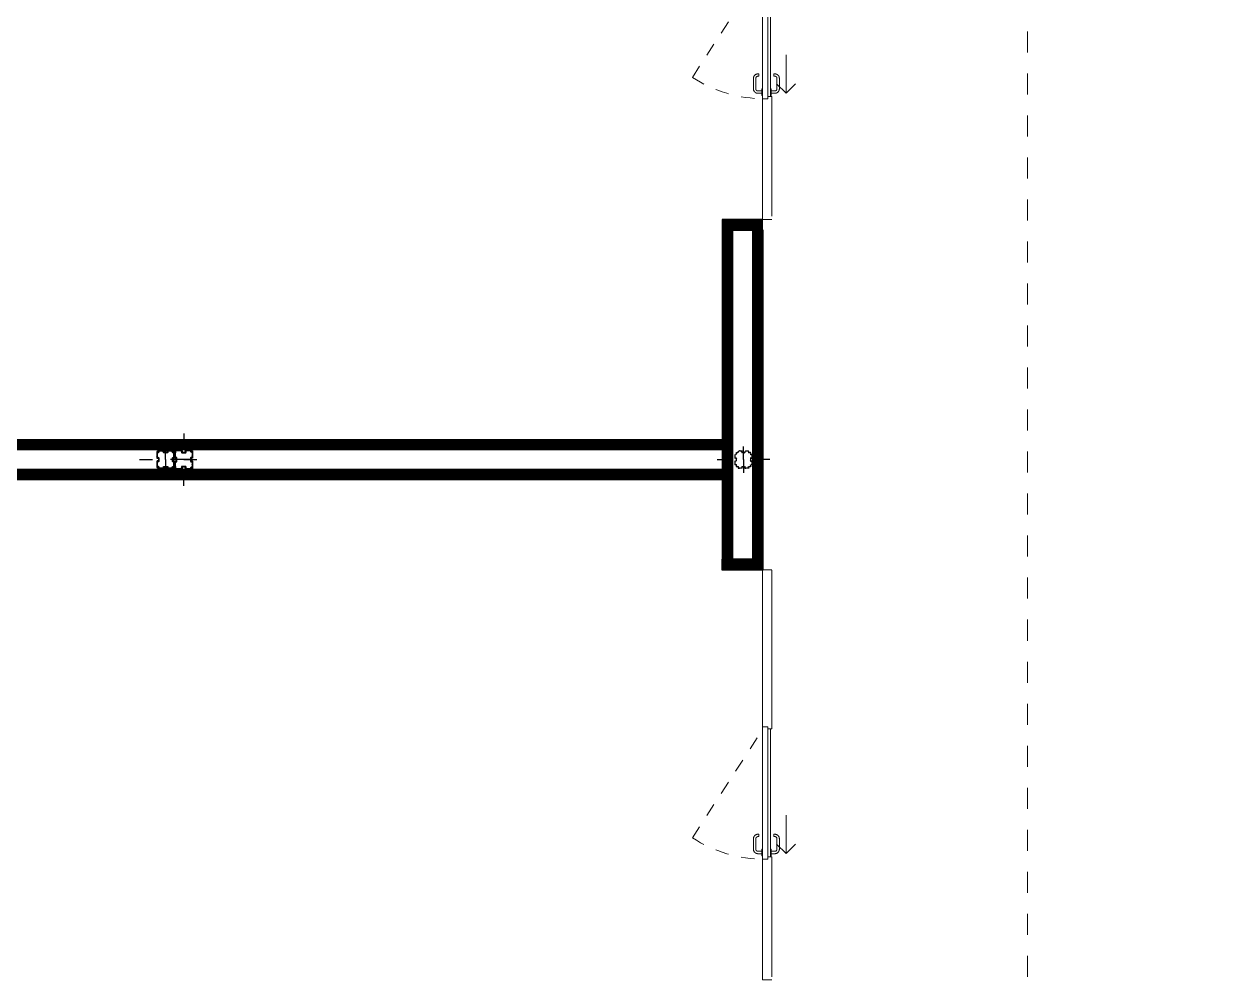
# Model space of a CAD drawing. Header units: millimetres. Extents: x 10 to 110, y 17 to 110.
# Drawn here: x 19.12 to 28.24, y 92.91 to 100.13 of the extents above; entities that cross this region are included whole.
import ezdxf

# ---------------------------------------------------------------- set-up
doc = ezdxf.new("R2010")
doc.units = ezdxf.units.MM
doc.header["$LTSCALE"] = 0.05
doc.linetypes.add('00 Ground$0$Dash', pattern=[6.35, 3.175, -3.175])
doc.linetypes.add('00 Ground$0$DASHDOT', pattern=[25.4, 12.7, -6.35, 0, -6.35])
for name, color, linetype, lineweight in [('00 Ground$0$0-2', 250, 'Continuous', 9), ('00 Ground$0$A-DOOR', 252, 'Continuous', 9), ('00 Ground$0$A-Panel Interior', 6, 'Continuous', 0), ('00 Ground$0$A-Proyecciones', 252, 'Continuous', 0), ('00 Ground$0$Seccio-1', 7, 'Continuous', 9), ('00 Ground$0$Seccio-2', 7, '00 Ground$0$Dash', 9)]:
    doc.layers.add(name, color=color, linetype=linetype, lineweight=lineweight)
for name, color, linetype in [('00 Ground$0$A-Paneles', 7, 'Continuous'), ('00 Ground$0$E-PERFIL-PLANTA-EJES-GL1', 6, '00 Ground$0$DASHDOT'), ('00 Ground$0$E-PERFIL-PLANTA-EJES-GL2', 6, '00 Ground$0$DASHDOT'), ('00 Ground$0$E-PERFIL-PLANTA-EJES-GL3', 6, '00 Ground$0$DASHDOT'), ('00 Ground$0$E-PERFIL-PLANTA-TEXTURAS-GL1', 6, 'Continuous'), ('00 Ground$0$E-PERFIL-PLANTA-TEXTURAS-GL2', 6, 'Continuous'), ('00 Ground$0$E-PERFIL-PLANTA-TEXTURAS-GL3', 6, 'Continuous'), ('00 Ground$0$PUENTE GRUA', 5, 'Continuous')]:
    doc.layers.add(name, color=color, linetype=linetype)
for name, color, linetype, plot in [('00 Ground$0$E-PERFIL-PLANTA-GL1', 3, 'Continuous', False), ('00 Ground$0$E-PERFIL-PLANTA-GL2', 3, 'Continuous', False), ('00 Ground$0$E-PERFIL-PLANTA-GL4', 4, 'Continuous', False)]:
    doc.layers.add(name, color=color, linetype=linetype, plot=plot)
pattern_1 = [(45, (-13597.1444, 7821.7855), (-2.24506403, 2.24506403), [])]

# ---------------------------------------------------------------- blocks, each defined once
blk = doc.blocks.new('*U289')
h = blk.add_hatch()
h.set_pattern_fill('ANSI31', color=250)
h.set_pattern_definition(pattern_1)
h.paths.add_polyline_path([(0, 0), (2486.4, 0), (2486.4, 80), (0, 80)])
at = {"layer": '00 Ground$0$A-Paneles', "color": 4}
blk.add_lwpolyline([(0, 0), (2486.4, 0), (2486.4, 80), (0, 80)], close=True, dxfattribs=at)
blk = doc.blocks.new('*U234')
h = blk.add_hatch()
h.set_pattern_fill('ANSI31', color=250)
h.set_pattern_definition(pattern_1)
h.paths.add_polyline_path([(0, 0), (2486.4, 0), (2486.4, 80), (0, 80)])
at = {"layer": '00 Ground$0$A-Paneles', "color": 4}
blk.add_lwpolyline([(0, 0), (2486.4, 0), (2486.4, 80), (0, 80)], close=True, dxfattribs=at)
blk = doc.blocks.new('*U236')
h = blk.add_hatch()
h.set_pattern_fill('ANSI31', color=250)
h.set_pattern_definition(pattern_1)
h.paths.add_polyline_path([(0, 0), (312, 0), (312, 80), (0, 80)])
at = {"layer": '00 Ground$0$A-Paneles', "color": 4}
blk.add_lwpolyline([(0, 0), (312, 0), (312, 80), (0, 80)], close=True, dxfattribs=at)
blk = doc.blocks.new('00 Ground$0$DR_SL1_ 3100 _ 4200 - DR_SL1_ 3100 _ 4200 _R_S1-7015448-DWGPl_ Baja')
at = {"layer": '00 Ground$0$A-DOOR'}
for p, q in [((595.1, 143.3), (524.4, 214)), ((595.1, 143.3), (305.1, 143.3)), ((562.5, 93), (483.5, 93)), ((595.1, 143.3), (524.4, 72.6)), ((-362.5, -35), (-362.5, 6)), ((-362.5, 6), (637.5, 6)), ((-346.5, 25), (621.5, 25)), ((-346.5, 6), (-346.5, 25)), ((449.5, 59), (449.5, 51)), ((449.5, 51), (467.5, 51)), ((467.5, 51), (449.5, 51)), ((467.5, 51), (467.5, 59)), ((483.5, 75), (562.5, 75)), ((561.5, 30), (561.5, 25)), ((561.5, 30), (613.5, 30)), ((569.1, 30), (561.5, 30)), ((578.5, 59), (578.5, 30)), ((596.5, 30), (596.5, 59)), ((613.5, 30), (605.9, 30)), ((613.5, 25), (613.5, 30)), ((621.5, 25), (621.5, 6)), ((637.5, 6), (637.5, -35)), ((637.5, -35), (-362.5, -35)), ((449.5, -61), (449.5, -69)), ((449.5, -61), (467.5, -61)), ((467.5, -61), (449.5, -61)), ((467.5, -69), (467.5, -61)), ((562.5, -85), (483.5, -85)), ((561.5, -35), (561.5, -40)), ((561.5, -40), (569.1, -40)), ((613.5, -40), (561.5, -40)), ((578.5, -40), (578.5, -69)), ((596.5, -69), (596.5, -40)), ((605.9, -40), (613.5, -40)), ((613.5, -40), (613.5, -35)), ((483.5, -103), (562.5, -103))]:
    blk.add_line(p, q, dxfattribs=at)
at = {"layer": '00 Ground$0$A-DOOR', "flags": 128}
for points in [[(483.5, 93), (482.1, 93), (480.8, 92.9), (479.4, 92.7), (478.1, 92.6), (476.7, 92.3), (475.4, 92), (474.1, 91.7), (472.8, 91.3), (471.5, 90.8), (470.3, 90.3), (469, 89.7), (467.8, 89.1), (466.6, 88.5), (465.4, 87.8), (464.3, 87), (463.2, 86.3), (462.1, 85.4), (461.1, 84.5), (460.1, 83.6), (459.1, 82.7), (458.2, 81.7), (457.3, 80.6), (456.4, 79.6), (455.6, 78.5), (454.9, 77.4), (454.2, 76.2), (453.5, 75), (452.9, 73.8), (452.3, 72.6), (451.8, 71.3), (451.3, 70), (450.9, 68.7), (450.6, 67.4), (450.3, 66.1), (450, 64.8), (449.8, 63.4), (449.6, 62.1), (449.5, 60.7), (449.5, 59.4), (449.5, 59)], [(596.5, 59), (596.5, 60.3), (596.4, 61.7), (596.3, 63.1), (596.1, 64.4), (595.8, 65.7), (595.5, 67.1), (595.2, 68.4), (594.8, 69.7), (594.3, 71), (593.8, 72.2), (593.3, 73.5), (592.7, 74.7), (592, 75.9), (591.3, 77), (590.6, 78.2), (589.8, 79.3), (588.9, 80.4), (588.1, 81.4), (587.1, 82.4), (586.2, 83.4), (585.2, 84.3), (584.2, 85.2), (583.1, 86), (582, 86.8), (580.9, 87.6), (579.7, 88.3), (578.5, 89), (577.3, 89.6), (576.1, 90.2), (574.8, 90.7), (573.5, 91.1), (572.2, 91.6), (570.9, 91.9), (569.6, 92.2), (568.3, 92.5), (566.9, 92.7), (565.6, 92.8), (564.2, 92.9), (562.9, 93), (562.5, 93)], [(467.5, 59), (467.5, 59.6), (467.6, 60.3), (467.6, 60.9), (467.7, 61.5), (467.8, 62.2), (468, 62.8), (468.1, 63.4), (468.3, 64), (468.5, 64.6), (468.8, 65.2), (469, 65.8), (469.3, 66.4), (469.6, 66.9), (469.9, 67.5), (470.3, 68), (470.7, 68.5), (471.1, 69), (471.5, 69.5), (471.9, 70), (472.4, 70.5), (472.8, 70.9), (473.3, 71.3), (473.8, 71.7), (474.3, 72.1), (474.9, 72.4), (475.4, 72.8), (476, 73.1), (476.5, 73.4), (477.1, 73.7), (477.7, 73.9), (478.3, 74.1), (478.9, 74.3), (479.5, 74.5), (480.2, 74.6), (480.8, 74.8), (481.4, 74.8), (482, 74.9), (482.7, 75), (483.3, 75), (483.5, 75)], [(562.5, 75), (563.1, 75), (563.8, 74.9), (564.4, 74.9), (565, 74.8), (565.7, 74.7), (566.3, 74.5), (566.9, 74.4), (567.5, 74.2), (568.1, 74), (568.7, 73.7), (569.3, 73.5), (569.9, 73.2), (570.5, 72.9), (571, 72.5), (571.5, 72.2), (572.1, 71.8), (572.6, 71.4), (573.1, 71), (573.5, 70.6), (574, 70.1), (574.4, 69.7), (574.8, 69.2), (575.2, 68.7), (575.6, 68.2), (576, 67.6), (576.3, 67.1), (576.6, 66.5), (576.9, 66), (577.2, 65.4), (577.4, 64.8), (577.6, 64.2), (577.8, 63.6), (578, 63), (578.1, 62.3), (578.3, 61.7), (578.4, 61.1), (578.4, 60.4), (578.5, 59.8), (578.5, 59.2), (578.5, 59)], [(449.5, -69), (449.5, -70.3), (449.6, -71.7), (449.7, -73.1), (449.9, -74.4), (450.2, -75.7), (450.5, -77.1), (450.8, -78.4), (451.2, -79.7), (451.7, -81), (452.2, -82.2), (452.7, -83.5), (453.3, -84.7), (454, -85.9), (454.7, -87), (455.4, -88.2), (456.2, -89.3), (457.1, -90.4), (457.9, -91.4), (458.9, -92.4), (459.8, -93.4), (460.8, -94.3), (461.8, -95.2), (462.9, -96), (464, -96.8), (465.1, -97.6), (466.3, -98.3), (467.5, -99), (468.7, -99.6), (469.9, -100.2), (471.2, -100.7), (472.5, -101.1), (473.8, -101.6), (475.1, -101.9), (476.4, -102.2), (477.7, -102.5), (479.1, -102.7), (480.4, -102.8), (481.8, -102.9), (483.1, -103), (483.5, -103)], [(483.5, -85), (482.9, -85), (482.2, -84.9), (481.6, -84.9), (481, -84.8), (480.3, -84.7), (479.7, -84.5), (479.1, -84.4), (478.5, -84.2), (477.9, -84), (477.3, -83.7), (476.7, -83.5), (476.1, -83.2), (475.5, -82.9), (475, -82.5), (474.5, -82.2), (473.9, -81.8), (473.4, -81.4), (472.9, -81), (472.5, -80.6), (472, -80.1), (471.6, -79.7), (471.2, -79.2), (470.8, -78.7), (470.4, -78.2), (470, -77.6), (469.7, -77.1), (469.4, -76.5), (469.1, -76), (468.8, -75.4), (468.6, -74.8), (468.4, -74.2), (468.2, -73.6), (468, -73), (467.9, -72.3), (467.7, -71.7), (467.6, -71.1), (467.6, -70.4), (467.5, -69.8), (467.5, -69.2), (467.5, -69)], [(562.5, -103), (563.9, -103), (565.2, -102.9), (566.6, -102.7), (567.9, -102.6), (569.3, -102.3), (570.6, -102), (571.9, -101.7), (573.2, -101.3), (574.5, -100.8), (575.7, -100.3), (577, -99.7), (578.2, -99.1), (579.4, -98.5), (580.6, -97.8), (581.7, -97), (582.8, -96.3), (583.9, -95.4), (584.9, -94.5), (585.9, -93.6), (586.9, -92.7), (587.8, -91.7), (588.7, -90.6), (589.6, -89.6), (590.4, -88.5), (591.1, -87.4), (591.8, -86.2), (592.5, -85), (593.1, -83.8), (593.7, -82.6), (594.2, -81.3), (594.7, -80), (595.1, -78.7), (595.4, -77.4), (595.7, -76.1), (596, -74.8), (596.2, -73.4), (596.4, -72.1), (596.5, -70.7), (596.5, -69.4), (596.5, -69)], [(578.5, -69), (578.5, -69.6), (578.4, -70.3), (578.4, -70.9), (578.3, -71.5), (578.2, -72.2), (578, -72.8), (577.9, -73.4), (577.7, -74), (577.5, -74.6), (577.2, -75.2), (577, -75.8), (576.7, -76.4), (576.4, -76.9), (576.1, -77.5), (575.7, -78), (575.3, -78.5), (574.9, -79), (574.5, -79.5), (574.1, -80), (573.6, -80.5), (573.2, -80.9), (572.7, -81.3), (572.2, -81.7), (571.7, -82.1), (571.1, -82.4), (570.6, -82.8), (570, -83.1), (569.5, -83.4), (568.9, -83.7), (568.3, -83.9), (567.7, -84.1), (567.1, -84.3), (566.5, -84.5), (565.8, -84.6), (565.2, -84.8), (564.6, -84.8), (564, -84.9), (563.3, -85), (562.7, -85), (562.5, -85)]]:
    blk.add_lwpolyline(points, dxfattribs=at)
at = {"layer": '00 Ground$0$Seccio-1'}
for p, q in [((-1550, -35), (-1550, 35)), ((-1546, 35), (-346.5, 35)), ((-346.5, 35), (-346.5, 25)), ((621.5, 25), (621.5, 35)), ((621.5, 35), (1526, 35)), ((1550, 35), (1550, -35)), ((-362.5, -35), (-1550, -35)), ((1550, -35), (637.5, -35))]:
    blk.add_line(p, q, dxfattribs=at)
at = {"layer": '00 Ground$0$Seccio-2'}
blk.add_line((476.2, -564.6), (-362.5, -20), dxfattribs=at)
blk.add_arc((-362.5, -20), 1000, 327, 360, dxfattribs=at)
blk = doc.blocks.new('*U13')
at = {"layer": '00 Ground$0$E-PERFIL-PLANTA-TEXTURAS-GL3'}
h = blk.add_hatch(dxfattribs=at)
h.set_pattern_fill('ANSI31', color=256, scale=0.00061, angle=90)
h.set_pattern_definition([(135, (0.3529188, 8e-17), (-0.001369489, -0.001369489), [])])
edge = h.paths.add_edge_path()
edge.add_line((-0.067, 0.0637), (-0.0673, 0.0647))
edge.add_arc((-0.0663, 0.065), 0.001, 90, 197.5, ccw=False)
edge.add_line((-0.0663, 0.066), (-0.013, 0.066))
edge.add_arc((-0.013, 0.063), 0.003, 0, 90, ccw=False)
edge.add_line((-0.01, 0.063), (-0.01, 0.061))
edge.add_arc((-0.011, 0.061), 0.001, -90, 0, ccw=False)
edge.add_line((-0.011, 0.06), (-0.013, 0.06))
edge.add_arc((-0.013, 0.059), 0.001, 90, 180)
edge.add_line((-0.014, 0.059), (-0.014, 0.056))
edge.add_arc((-0.013, 0.056), 0.001, 180, 270)
edge.add_line((-0.013, 0.055), (0.013, 0.055))
edge.add_arc((0.013, 0.056), 0.001, 270, 360)
edge.add_line((0.014, 0.056), (0.014, 0.059))
edge.add_arc((0.013, 0.059), 0.001, 0, 90)
edge.add_line((0.013, 0.06), (0.011, 0.06))
edge.add_arc((0.011, 0.061), 0.001, 180, 270, ccw=False)
edge.add_line((0.01, 0.061), (0.01, 0.063))
edge.add_arc((0.013, 0.063), 0.003, 90, 180, ccw=False)
edge.add_line((0.013, 0.066), (0.0663, 0.066))
edge.add_arc((0.0663, 0.065), 0.001, -17.5, 90, ccw=False)
edge.add_line((0.0673, 0.0647), (0.067, 0.0637))
edge.add_arc((0.066, 0.064), 0.001, 270, 342.5, ccw=False)
edge.add_line((0.066, 0.063), (0.0653, 0.063))
edge.add_arc((0.0652, 0.0583), 0.00475, 90, 360)
edge.add_line((0.07, 0.0583), (0.07, 0.059))
edge.add_arc((0.071, 0.059), 0.001, 107.5, 180, ccw=False)
edge.add_line((0.0707, 0.06), (0.0717, 0.0603))
edge.add_arc((0.072, 0.0593), 0.001, 0, 107.5, ccw=False)
edge.add_line((0.073, 0.0593), (0.073, 0.017))
edge.add_arc((0.07, 0.017), 0.003, -90, 0, ccw=False)
edge.add_line((0.07, 0.014), (0.067, 0.014))
edge.add_arc((0.067, 0.013), 0.001, 90, 180)
edge.add_arc((0.063, 0.013), 0.003, -90, 0, ccw=False)
edge.add_line((0.063, 0.01), (0.061, 0.01))
edge.add_arc((0.061, 0.011), 0.001, 180, 270, ccw=False)
edge.add_line((0.06, 0.011), (0.06, 0.013))
edge.add_arc((0.059, 0.013), 0.001, 0, 90)
edge.add_line((0.059, 0.014), (0.056, 0.014))
edge.add_arc((0.056, 0.013), 0.001, 90, 180)
edge.add_line((0.055, 0.013), (0.055, -0.013))
edge.add_arc((0.056, -0.013), 0.001, 180, 270)
edge.add_line((0.056, -0.014), (0.059, -0.014))
edge.add_arc((0.059, -0.013), 0.001, 270, 360)
edge.add_line((0.06, -0.013), (0.06, -0.011))
edge.add_arc((0.061, -0.011), 0.001, 90, 180, ccw=False)
edge.add_line((0.061, -0.01), (0.063, -0.01))
edge.add_arc((0.063, -0.013), 0.003, 0, 90.00009, ccw=False)
edge.add_arc((0.067, -0.013), 0.001, 180, 270.00027)
edge.add_line((0.067, -0.014), (0.07, -0.014))
edge.add_arc((0.07, -0.017), 0.003, 0, 90, ccw=False)
edge.add_line((0.073, -0.017), (0.073, -0.145))
edge.add_arc((0.072, -0.145), 0.001, 270, 360, ccw=False)
edge.add_line((0.072, -0.146), (0.068, -0.146))
edge.add_arc((0.068, -0.145), 0.001, 180, 270, ccw=False)
edge.add_line((0.067, -0.145), (0.067, -0.069))
edge.add_arc((0.064, -0.069), 0.003, 360, 450)
edge.add_line((0.064, -0.066), (0.013, -0.066))
edge.add_arc((0.013, -0.063), 0.003, 180, 270, ccw=False)
edge.add_line((0.01, -0.063), (0.01, -0.061))
edge.add_arc((0.011, -0.061), 0.001, 90, 180, ccw=False)
edge.add_line((0.011, -0.06), (0.013, -0.06))
edge.add_arc((0.013, -0.059), 0.001, 270, 360)
edge.add_line((0.014, -0.059), (0.014, -0.056))
edge.add_arc((0.013, -0.056), 0.001, 0, 90)
edge.add_line((0.013, -0.055), (-0.013, -0.055))
edge.add_arc((-0.013, -0.056), 0.001, 90, 180)
edge.add_line((-0.014, -0.056), (-0.014, -0.059))
edge.add_arc((-0.013, -0.059), 0.001, 180, 270)
edge.add_line((-0.013, -0.06), (-0.011, -0.06))
edge.add_arc((-0.011, -0.061), 0.001, 0, 90, ccw=False)
edge.add_line((-0.01, -0.061), (-0.01, -0.063))
edge.add_arc((-0.013, -0.063), 0.003, -90, 0, ccw=False)
edge.add_line((-0.013, -0.066), (-0.064, -0.066))
edge.add_arc((-0.064, -0.069), 0.003, 90, 180)
edge.add_line((-0.067, -0.069), (-0.067, -0.145))
edge.add_arc((-0.068, -0.145), 0.001, 270, 360, ccw=False)
edge.add_line((-0.068, -0.146), (-0.072, -0.146))
edge.add_arc((-0.072, -0.145), 0.001, 180, 270, ccw=False)
edge.add_line((-0.073, -0.145), (-0.073, -0.017))
edge.add_arc((-0.07, -0.017), 0.003, 90, 180, ccw=False)
edge.add_line((-0.07, -0.014), (-0.067, -0.014))
edge.add_arc((-0.067, -0.013), 0.001, 269.99973, 360)
edge.add_arc((-0.063, -0.013), 0.003, 89.99991, 180, ccw=False)
edge.add_line((-0.063, -0.01), (-0.061, -0.01))
edge.add_arc((-0.061, -0.011), 0.001, 0, 90, ccw=False)
edge.add_line((-0.06, -0.011), (-0.06, -0.013))
edge.add_arc((-0.059, -0.013), 0.001, 180, 270)
edge.add_line((-0.059, -0.014), (-0.056, -0.014))
edge.add_arc((-0.056, -0.013), 0.001, 270, 360)
edge.add_line((-0.055, -0.013), (-0.055, 0.013))
edge.add_arc((-0.056, 0.013), 0.001, 360, 450)
edge.add_line((-0.056, 0.014), (-0.059, 0.014))
edge.add_arc((-0.059, 0.013), 0.001, 90, 180)
edge.add_line((-0.06, 0.013), (-0.06, 0.011))
edge.add_arc((-0.061, 0.011), 0.001, 270, 360, ccw=False)
edge.add_line((-0.061, 0.01), (-0.063, 0.01))
edge.add_arc((-0.063, 0.013), 0.003, 180, 270, ccw=False)
edge.add_arc((-0.067, 0.013), 0.001, 0, 90)
edge.add_line((-0.067, 0.014), (-0.07, 0.014))
edge.add_arc((-0.07, 0.017), 0.003, 180, 270, ccw=False)
edge.add_line((-0.073, 0.017), (-0.073, 0.0593))
edge.add_arc((-0.072, 0.0593), 0.001, 72.5, 180, ccw=False)
edge.add_line((-0.0717, 0.0603), (-0.0707, 0.06))
edge.add_arc((-0.071, 0.059), 0.001, 0, 72.5, ccw=False)
edge.add_line((-0.07, 0.059), (-0.07, 0.0583))
edge.add_arc((-0.0652, 0.0583), 0.00475, 180, 450)
edge.add_line((-0.0653, 0.063), (-0.066, 0.063))
edge.add_arc((-0.066, 0.064), 0.001, 197.5, 270, ccw=False)
edge = h.paths.add_edge_path(flags=16)
edge.add_line((0.0653, 0.0505), (0.067, 0.0505))
edge.add_arc((0.067, 0.0475), 0.003, 0, 90, ccw=False)
edge.add_line((0.07, 0.0475), (0.07, 0.02))
edge.add_arc((0.067, 0.02), 0.003, -90, 0, ccw=False)
edge.add_line((0.067, 0.017), (0.055, 0.017))
edge.add_arc((0.055, 0.014), 0.003, 90, 180)
edge.add_line((0.052, 0.014), (0.052, -0.014))
edge.add_arc((0.055, -0.014), 0.003, 180, 270)
edge.add_line((0.055, -0.017), (0.067, -0.017))
edge.add_arc((0.067, -0.02), 0.003, 0, 90, ccw=False)
edge.add_line((0.07, -0.02), (0.07, -0.058))
edge.add_arc((0.067, -0.058), 0.003, 270, 360, ccw=False)
edge.add_line((0.067, -0.061), (0.053, -0.061))
edge.add_arc((0.053, -0.062), 0.001, 90, 180)
edge.add_arc((0.051, -0.062), 0.001, -90, 0, ccw=False)
edge.add_line((0.051, -0.063), (0.02, -0.063))
edge.add_arc((0.02, -0.06), 0.003, 180, 270, ccw=False)
edge.add_line((0.017, -0.06), (0.017, -0.055))
edge.add_arc((0.014, -0.055), 0.003, 360, 450)
edge.add_line((0.014, -0.052), (-0.014, -0.052))
edge.add_arc((-0.014, -0.055), 0.003, 90, 180)
edge.add_line((-0.017, -0.055), (-0.017, -0.06))
edge.add_arc((-0.02, -0.06), 0.003, -90, 0, ccw=False)
edge.add_line((-0.02, -0.063), (-0.051, -0.063))
edge.add_arc((-0.051, -0.062), 0.001, 180, 270, ccw=False)
edge.add_arc((-0.053, -0.062), 0.001, 360, 450)
edge.add_line((-0.053, -0.061), (-0.067, -0.061))
edge.add_arc((-0.067, -0.058), 0.003, 180, 270, ccw=False)
edge.add_line((-0.07, -0.058), (-0.07, -0.02))
edge.add_arc((-0.067, -0.02), 0.003, 90, 180, ccw=False)
edge.add_line((-0.067, -0.017), (-0.055, -0.017))
edge.add_arc((-0.055, -0.014), 0.003, 270, 360)
edge.add_line((-0.052, -0.014), (-0.052, 0.014))
edge.add_arc((-0.055, 0.014), 0.003, 360, 450)
edge.add_line((-0.055, 0.017), (-0.067, 0.017))
edge.add_arc((-0.067, 0.02), 0.003, 180, 270, ccw=False)
edge.add_line((-0.07, 0.02), (-0.07, 0.0475))
edge.add_arc((-0.067, 0.0475), 0.003, 90, 180, ccw=False)
edge.add_line((-0.067, 0.0505), (-0.0653, 0.0505))
edge.add_arc((-0.0653, 0.0583), 0.00775, 270, 360)
edge.add_line((-0.0575, 0.0583), (-0.0575, 0.06))
edge.add_arc((-0.0545, 0.06), 0.003, 90, 180, ccw=False)
edge.add_line((-0.0545, 0.063), (-0.02, 0.063))
edge.add_arc((-0.02, 0.06), 0.003, 0, 90, ccw=False)
edge.add_line((-0.017, 0.06), (-0.017, 0.055))
edge.add_arc((-0.014, 0.055), 0.003, 180, 270)
edge.add_line((-0.014, 0.052), (0.014, 0.052))
edge.add_arc((0.014, 0.055), 0.003, 270, 360)
edge.add_line((0.017, 0.055), (0.017, 0.06))
edge.add_arc((0.02, 0.06), 0.003, 90, 180, ccw=False)
edge.add_line((0.02, 0.063), (0.0545, 0.063))
edge.add_arc((0.0545, 0.06), 0.003, 0, 90, ccw=False)
edge.add_line((0.0575, 0.06), (0.0575, 0.0583))
edge.add_arc((0.0652, 0.0583), 0.00775, 180, 270)
at = {"color": 0}
for points in [[(-0.067, 0.0637), (-0.0673, 0.0647, -0.50678), (-0.0663, 0.066), (-0.013, 0.066, -0.414214), (-0.01, 0.063), (-0.01, 0.061, -0.414214), (-0.011, 0.06), (-0.013, 0.06, 0.414214), (-0.014, 0.059), (-0.014, 0.056, 0.414214), (-0.013, 0.055), (0.013, 0.055, 0.414214), (0.014, 0.056), (0.014, 0.059, 0.414214), (0.013, 0.06), (0.011, 0.06, -0.414214), (0.01, 0.061), (0.01, 0.063, -0.414214), (0.013, 0.066), (0.0663, 0.066, -0.50678), (0.0673, 0.0647), (0.067, 0.0637, -0.327333), (0.066, 0.063), (0.0653, 0.063, 2.414214), (0.07, 0.0583), (0.07, 0.059, -0.327333), (0.0707, 0.06), (0.0717, 0.0603, -0.50678), (0.073, 0.0593), (0.073, 0.017, -0.414214), (0.07, 0.014), (0.067, 0.014, 0.414214), (0.066, 0.013, -0.414214), (0.063, 0.01), (0.061, 0.01, -0.414214), (0.06, 0.011), (0.06, 0.013, 0.414214), (0.059, 0.014), (0.056, 0.014, 0.414214), (0.055, 0.013), (0.055, -0.013, 0.414214), (0.056, -0.014), (0.059, -0.014, 0.414214), (0.06, -0.013), (0.06, -0.011, -0.414214), (0.061, -0.01), (0.063, -0.01, -0.414214), (0.066, -0.013, 0.414215), (0.067, -0.014), (0.07, -0.014, -0.414214), (0.073, -0.017), (0.073, -0.145, -0.414214), (0.072, -0.146), (0.068, -0.146, -0.414214), (0.067, -0.145), (0.067, -0.069, 0.414214), (0.064, -0.066), (0.013, -0.066, -0.414214), (0.01, -0.063), (0.01, -0.061, -0.414214), (0.011, -0.06), (0.013, -0.06, 0.414214), (0.014, -0.059), (0.014, -0.056, 0.414214), (0.013, -0.055), (-0.013, -0.055, 0.414214), (-0.014, -0.056), (-0.014, -0.059, 0.414214), (-0.013, -0.06), (-0.011, -0.06, -0.414214), (-0.01, -0.061), (-0.01, -0.063, -0.414214), (-0.013, -0.066), (-0.064, -0.066, 0.414214), (-0.067, -0.069), (-0.067, -0.145, -0.414214), (-0.068, -0.146), (-0.072, -0.146, -0.414214), (-0.073, -0.145), (-0.073, -0.017, -0.414214), (-0.07, -0.014), (-0.067, -0.014, 0.414215), (-0.066, -0.013, -0.414214), (-0.063, -0.01), (-0.061, -0.01, -0.414214), (-0.06, -0.011), (-0.06, -0.013, 0.414214), (-0.059, -0.014), (-0.056, -0.014, 0.414214), (-0.055, -0.013), (-0.055, 0.013, 0.414214), (-0.056, 0.014), (-0.059, 0.014, 0.414214), (-0.06, 0.013), (-0.06, 0.011, -0.414214), (-0.061, 0.01), (-0.063, 0.01, -0.414214), (-0.066, 0.013, 0.414214), (-0.067, 0.014), (-0.07, 0.014, -0.414214), (-0.073, 0.017), (-0.073, 0.0593, -0.50678), (-0.0717, 0.0603), (-0.0707, 0.06, -0.327333), (-0.07, 0.059), (-0.07, 0.0583, 2.414214), (-0.0653, 0.063), (-0.066, 0.063, -0.327333)], [(0.0653, 0.0505), (0.067, 0.0505, -0.414214), (0.07, 0.0475), (0.07, 0.02, -0.414214), (0.067, 0.017), (0.055, 0.017, 0.414214), (0.052, 0.014), (0.052, -0.014, 0.414214), (0.055, -0.017), (0.067, -0.017, -0.414214), (0.07, -0.02), (0.07, -0.058, -0.414214), (0.067, -0.061), (0.053, -0.061, 0.414214), (0.052, -0.062, -0.414214), (0.051, -0.063), (0.02, -0.063, -0.414214), (0.017, -0.06), (0.017, -0.055, 0.414214), (0.014, -0.052), (-0.014, -0.052, 0.414214), (-0.017, -0.055), (-0.017, -0.06, -0.414214), (-0.02, -0.063), (-0.051, -0.063, -0.414214), (-0.052, -0.062, 0.414214), (-0.053, -0.061), (-0.067, -0.061, -0.414214), (-0.07, -0.058), (-0.07, -0.02, -0.414214), (-0.067, -0.017), (-0.055, -0.017, 0.414214), (-0.052, -0.014), (-0.052, 0.014, 0.414214), (-0.055, 0.017), (-0.067, 0.017, -0.414214), (-0.07, 0.02), (-0.07, 0.0475, -0.414214), (-0.067, 0.0505), (-0.0653, 0.0505, 0.414214), (-0.0575, 0.0583), (-0.0575, 0.06, -0.414214), (-0.0545, 0.063), (-0.02, 0.063, -0.414214), (-0.017, 0.06), (-0.017, 0.055, 0.414214), (-0.014, 0.052), (0.014, 0.052, 0.414214), (0.017, 0.055), (0.017, 0.06, -0.414214), (0.02, 0.063), (0.0545, 0.063, -0.414214), (0.0575, 0.06), (0.0575, 0.0583, 0.414214)]]:
    blk.add_lwpolyline(points, format="xyb", close=True, dxfattribs=at)
at = {"layer": '00 Ground$0$E-PERFIL-PLANTA-EJES-GL3', "ltscale": 0.05}
for p, q in [((0, 0), (0, 0.1985)), ((-0.1985, 0), (0, 0)), ((0, 0), (0, -0.1985)), ((0.1985, 0), (0, 0))]:
    blk.add_line(p, q, dxfattribs=at)
blk = doc.blocks.new('00 Ground$0$GL2')
at = {"layer": '00 Ground$0$E-PERFIL-PLANTA-TEXTURAS-GL2'}
h = blk.add_hatch(dxfattribs=at)
h.set_pattern_fill('ANSI31', color=256, scale=0.00061, angle=90)
h.set_pattern_definition([(135, (0.1998625, 0), (-0.001369489, -0.001369489), [])])
edge = h.paths.add_edge_path()
edge.add_arc((0.061, -0.011), 0.001, 90, 180)
edge.add_line((0.06, -0.011), (0.06, -0.013))
edge.add_arc((0.059, -0.013), 0.001, 270, 360, ccw=False)
edge.add_line((0.059, -0.014), (0.056, -0.014))
edge.add_arc((0.056, -0.013), 0.001, 180, 270, ccw=False)
edge.add_line((0.055, -0.013), (0.055, 0))
edge.add_line((0.055, 0), (0.055, 0.013))
edge.add_arc((0.056, 0.013), 0.001, 90, 180, ccw=False)
edge.add_line((0.056, 0.014), (0.059, 0.014))
edge.add_arc((0.059, 0.013), 0.001, 0, 90, ccw=False)
edge.add_line((0.06, 0.013), (0.06, 0.011))
edge.add_arc((0.061, 0.011), 0.001, 180, 270)
edge.add_line((0.061, 0.01), (0.063, 0.01))
edge.add_arc((0.063, 0.013), 0.003, 270, 360)
edge.add_line((0.066, 0.013), (0.066, 0.0593))
edge.add_arc((0.065, 0.0593), 0.001, 0, 107.5)
edge.add_line((0.0647, 0.0603), (0.0637, 0.06))
edge.add_arc((0.064, 0.059), 0.001, 107.5, 187.48459)
edge.add_arc((0.0583, 0.0582), 0.00475, -135, 7.48459, ccw=False)
edge.add_arc((0.0583, 0.0582), 0.00475, 82.51541, 225, ccw=False)
edge.add_arc((0.059, 0.064), 0.001, 262.51541, 342.5)
edge.add_line((0.06, 0.0637), (0.0603, 0.0647))
edge.add_arc((0.0593, 0.065), 0.001, 342.5, 450)
edge.add_line((0.0593, 0.066), (0.013, 0.066))
edge.add_arc((0.013, 0.063), 0.003, 90, 180)
edge.add_line((0.01, 0.063), (0.01, 0.061))
edge.add_arc((0.011, 0.061), 0.001, 180, 270)
edge.add_line((0.011, 0.06), (0.013, 0.06))
edge.add_arc((0.013, 0.059), 0.001, 0, 90, ccw=False)
edge.add_line((0.014, 0.059), (0.014, 0.056))
edge.add_arc((0.013, 0.056), 0.001, -90, 0, ccw=False)
edge.add_line((0.013, 0.055), (0, 0.055))
edge.add_line((0, 0.055), (-0.013, 0.055))
edge.add_arc((-0.013, 0.056), 0.001, 180, 270, ccw=False)
edge.add_line((-0.014, 0.056), (-0.014, 0.059))
edge.add_arc((-0.013, 0.059), 0.001, 90, 180, ccw=False)
edge.add_line((-0.013, 0.06), (-0.011, 0.06))
edge.add_arc((-0.011, 0.061), 0.001, 270, 360)
edge.add_line((-0.01, 0.061), (-0.01, 0.063))
edge.add_arc((-0.013, 0.063), 0.003, 0, 90)
edge.add_line((-0.013, 0.066), (-0.0593, 0.066))
edge.add_arc((-0.0593, 0.065), 0.001, 90, 197.5)
edge.add_line((-0.0603, 0.0647), (-0.06, 0.0637))
edge.add_arc((-0.059, 0.064), 0.001, 197.5, 277.48459)
edge.add_arc((-0.0582, 0.0582), 0.00475, -45, 97.48459, ccw=False)
edge.add_arc((-0.0582, 0.0582), 0.00475, 172.51541, 315, ccw=False)
edge.add_arc((-0.064, 0.059), 0.001, 352.51541, 432.5)
edge.add_line((-0.0637, 0.06), (-0.0647, 0.0603))
edge.add_arc((-0.065, 0.0593), 0.001, 72.5, 180)
edge.add_line((-0.066, 0.0593), (-0.066, 0.013))
edge.add_arc((-0.063, 0.013), 0.003, 180, 270)
edge.add_line((-0.063, 0.01), (-0.061, 0.01))
edge.add_arc((-0.061, 0.011), 0.001, 270, 360)
edge.add_line((-0.06, 0.011), (-0.06, 0.013))
edge.add_arc((-0.059, 0.013), 0.001, 90, 180, ccw=False)
edge.add_line((-0.059, 0.014), (-0.056, 0.014))
edge.add_arc((-0.056, 0.013), 0.001, 0, 90, ccw=False)
edge.add_line((-0.055, 0.013), (-0.055, 0))
edge.add_line((-0.055, 0), (-0.055, -0.013))
edge.add_arc((-0.056, -0.013), 0.001, -90, 0, ccw=False)
edge.add_line((-0.056, -0.014), (-0.059, -0.014))
edge.add_arc((-0.059, -0.013), 0.001, 180, 270, ccw=False)
edge.add_line((-0.06, -0.013), (-0.06, -0.011))
edge.add_arc((-0.061, -0.011), 0.001, 0, 90)
edge.add_line((-0.061, -0.01), (-0.063, -0.01))
edge.add_arc((-0.063, -0.013), 0.003, 90, 180)
edge.add_line((-0.066, -0.013), (-0.066, -0.0593))
edge.add_arc((-0.065, -0.0593), 0.001, 180, 287.5)
edge.add_line((-0.0647, -0.0603), (-0.0637, -0.06))
edge.add_arc((-0.064, -0.059), 0.001, 287.5, 367.48459)
edge.add_arc((-0.0582, -0.0583), 0.00475, 45, 187.48459, ccw=False)
edge.add_arc((-0.0582, -0.0583), 0.00475, -97.48459, 45, ccw=False)
edge.add_arc((-0.059, -0.064), 0.001, 82.51541, 162.5)
edge.add_line((-0.06, -0.0637), (-0.0603, -0.0647))
edge.add_arc((-0.0593, -0.065), 0.001, 162.5, 270)
edge.add_line((-0.0593, -0.066), (-0.013, -0.066))
edge.add_arc((-0.013, -0.063), 0.003, 270, 360)
edge.add_line((-0.01, -0.063), (-0.01, -0.061))
edge.add_arc((-0.011, -0.061), 0.001, 0, 90)
edge.add_line((-0.011, -0.06), (-0.013, -0.06))
edge.add_arc((-0.013, -0.059), 0.001, 180, 270, ccw=False)
edge.add_line((-0.014, -0.059), (-0.014, -0.056))
edge.add_arc((-0.013, -0.056), 0.001, 90, 180, ccw=False)
edge.add_line((-0.013, -0.055), (0, -0.055))
edge.add_line((0, -0.055), (0.013, -0.055))
edge.add_arc((0.013, -0.056), 0.001, 0, 90, ccw=False)
edge.add_line((0.014, -0.056), (0.014, -0.059))
edge.add_arc((0.013, -0.059), 0.001, -90, 0, ccw=False)
edge.add_line((0.013, -0.06), (0.011, -0.06))
edge.add_arc((0.011, -0.061), 0.001, 90, 180)
edge.add_line((0.01, -0.061), (0.01, -0.063))
edge.add_arc((0.013, -0.063), 0.003, 180, 270)
edge.add_line((0.013, -0.066), (0.0593, -0.066))
edge.add_arc((0.0593, -0.065), 0.001, 270, 377.5)
edge.add_line((0.0603, -0.0647), (0.06, -0.0637))
edge.add_arc((0.059, -0.064), 0.001, 17.5, 97.48459)
edge.add_arc((0.0583, -0.0583), 0.00475, 135, 277.48459, ccw=False)
edge.add_arc((0.0583, -0.0583), 0.00475, -7.48459, 135, ccw=False)
edge.add_arc((0.064, -0.059), 0.001, 172.51541, 252.5)
edge.add_line((0.0637, -0.06), (0.0647, -0.0603))
edge.add_arc((0.065, -0.0593), 0.001, 252.5, 360)
edge.add_line((0.066, -0.0593), (0.066, -0.013))
edge.add_arc((0.063, -0.013), 0.003, 360, 450)
edge.add_line((0.063, -0.01), (0.061, -0.01))
edge = h.paths.add_edge_path(flags=16)
edge.add_line((0.056, 0.017), (0.06, 0.017))
edge.add_arc((0.06, 0.02), 0.003, 270, 360)
edge.add_line((0.063, 0.02), (0.063, 0.0475))
edge.add_arc((0.06, 0.0475), 0.003, 0, 90)
edge.add_line((0.06, 0.0505), (0.0582, 0.0505))
edge.add_arc((0.0583, 0.0582), 0.00775, 225, 270, ccw=False)
edge.add_arc((0.0582, 0.0582), 0.00775, 180, 225, ccw=False)
edge.add_line((0.0505, 0.0582), (0.0505, 0.06))
edge.add_arc((0.0475, 0.06), 0.003, 0, 90)
edge.add_line((0.0475, 0.063), (0.02, 0.063))
edge.add_arc((0.02, 0.06), 0.003, 90, 180)
edge.add_line((0.017, 0.06), (0.017, 0.056))
edge.add_arc((0.013, 0.056), 0.004, 270, 360, ccw=False)
edge.add_line((0.013, 0.052), (0, 0.052))
edge.add_line((0, 0.052), (-0.013, 0.052))
edge.add_arc((-0.013, 0.056), 0.004, 180, 270, ccw=False)
edge.add_line((-0.017, 0.056), (-0.017, 0.06))
edge.add_arc((-0.02, 0.06), 0.003, 0, 90)
edge.add_line((-0.02, 0.063), (-0.0475, 0.063))
edge.add_arc((-0.0475, 0.06), 0.003, 90, 180)
edge.add_line((-0.0505, 0.06), (-0.0505, 0.0582))
edge.add_arc((-0.0582, 0.0582), 0.00775, -45, 0, ccw=False)
edge.add_arc((-0.0582, 0.0582), 0.00775, 270, 315, ccw=False)
edge.add_line((-0.0583, 0.0505), (-0.06, 0.0505))
edge.add_arc((-0.06, 0.0475), 0.003, 90, 180)
edge.add_line((-0.063, 0.0475), (-0.063, 0.02))
edge.add_arc((-0.06, 0.02), 0.003, 180, 270)
edge.add_line((-0.06, 0.017), (-0.056, 0.017))
edge.add_arc((-0.056, 0.013), 0.004, 0, 90, ccw=False)
edge.add_line((-0.052, 0.013), (-0.052, 0))
edge.add_line((-0.052, 0), (-0.052, -0.013))
edge.add_arc((-0.056, -0.013), 0.004, 270, 360, ccw=False)
edge.add_line((-0.056, -0.017), (-0.06, -0.017))
edge.add_arc((-0.06, -0.02), 0.003, 90, 180)
edge.add_line((-0.063, -0.02), (-0.063, -0.0475))
edge.add_arc((-0.06, -0.0475), 0.003, 180, 270)
edge.add_line((-0.06, -0.0505), (-0.0583, -0.0505))
edge.add_arc((-0.0582, -0.0583), 0.00775, 45, 90, ccw=False)
edge.add_arc((-0.0583, -0.0582), 0.00775, 0, 45, ccw=False)
edge.add_line((-0.0505, -0.0583), (-0.0505, -0.06))
edge.add_arc((-0.0475, -0.06), 0.003, 180, 270)
edge.add_line((-0.0475, -0.063), (-0.02, -0.063))
edge.add_arc((-0.02, -0.06), 0.003, 270, 360)
edge.add_line((-0.017, -0.06), (-0.017, -0.056))
edge.add_arc((-0.013, -0.056), 0.004, 90, 180, ccw=False)
edge.add_line((-0.013, -0.052), (0, -0.052))
edge.add_line((0, -0.052), (0.013, -0.052))
edge.add_arc((0.013, -0.056), 0.004, 0, 90, ccw=False)
edge.add_line((0.017, -0.056), (0.017, -0.06))
edge.add_arc((0.02, -0.06), 0.003, 180, 270)
edge.add_line((0.02, -0.063), (0.0475, -0.063))
edge.add_arc((0.0475, -0.06), 0.003, 270, 360)
edge.add_line((0.0505, -0.06), (0.0505, -0.0583))
edge.add_arc((0.0582, -0.0582), 0.00775, 135, 180, ccw=False)
edge.add_arc((0.0582, -0.0583), 0.00775, 90, 135, ccw=False)
edge.add_line((0.0582, -0.0505), (0.06, -0.0505))
edge.add_arc((0.06, -0.0475), 0.003, 270, 360)
edge.add_line((0.063, -0.0475), (0.063, -0.02))
edge.add_arc((0.06, -0.02), 0.003, 0, 90)
edge.add_line((0.06, -0.017), (0.056, -0.017))
edge.add_arc((0.056, -0.013), 0.004, 180, 270, ccw=False)
edge.add_line((0.052, -0.013), (0.052, 0))
edge.add_line((0.052, 0), (0.052, 0.013))
edge.add_arc((0.056, 0.013), 0.004, 90, 180, ccw=False)
for points in [[(0.061, -0.01, 0.414214), (0.06, -0.011), (0.06, -0.013, -0.414214), (0.059, -0.014), (0.056, -0.014, -0.414214), (0.055, -0.013), (0.055, 0), (0.055, 0.013, -0.414214), (0.056, 0.014), (0.059, 0.014, -0.414214), (0.06, 0.013), (0.06, 0.011, 0.414214), (0.061, 0.01), (0.063, 0.01, 0.414214), (0.066, 0.013), (0.066, 0.0593, 0.50678), (0.0647, 0.0603), (0.0637, 0.06, 0.363894), (0.063, 0.0589, -0.716488), (0.0549, 0.0549, -0.716488), (0.0589, 0.063, 0.363894), (0.06, 0.0637), (0.0603, 0.0647, 0.50678), (0.0593, 0.066), (0.013, 0.066, 0.414214), (0.01, 0.063), (0.01, 0.061, 0.414214), (0.011, 0.06), (0.013, 0.06, -0.414214), (0.014, 0.059), (0.014, 0.056, -0.414214), (0.013, 0.055), (0, 0.055), (-0.013, 0.055, -0.414214), (-0.014, 0.056), (-0.014, 0.059, -0.414214), (-0.013, 0.06), (-0.011, 0.06, 0.414214), (-0.01, 0.061), (-0.01, 0.063, 0.414214), (-0.013, 0.066), (-0.0593, 0.066, 0.50678), (-0.0603, 0.0647), (-0.06, 0.0637, 0.363894), (-0.0589, 0.063, -0.716488), (-0.0549, 0.0549, -0.716488), (-0.063, 0.0589, 0.363894), (-0.0637, 0.06), (-0.0647, 0.0603, 0.50678), (-0.066, 0.0593), (-0.066, 0.013, 0.414214), (-0.063, 0.01), (-0.061, 0.01, 0.414214), (-0.06, 0.011), (-0.06, 0.013, -0.414214), (-0.059, 0.014), (-0.056, 0.014, -0.414214), (-0.055, 0.013), (-0.055, 0), (-0.055, -0.013, -0.414214), (-0.056, -0.014), (-0.059, -0.014, -0.414214), (-0.06, -0.013), (-0.06, -0.011, 0.414214), (-0.061, -0.01), (-0.063, -0.01, 0.414214), (-0.066, -0.013), (-0.066, -0.0593, 0.50678), (-0.0647, -0.0603), (-0.0637, -0.06, 0.363894), (-0.063, -0.0589, -0.716488), (-0.0549, -0.0549, -0.716488), (-0.0589, -0.063, 0.363894), (-0.06, -0.0637), (-0.0603, -0.0647, 0.50678), (-0.0593, -0.066), (-0.013, -0.066, 0.414214), (-0.01, -0.063), (-0.01, -0.061, 0.414214), (-0.011, -0.06), (-0.013, -0.06, -0.414214), (-0.014, -0.059), (-0.014, -0.056, -0.414214), (-0.013, -0.055), (0, -0.055), (0.013, -0.055, -0.414214), (0.014, -0.056), (0.014, -0.059, -0.414214), (0.013, -0.06), (0.011, -0.06, 0.414214), (0.01, -0.061), (0.01, -0.063, 0.414214), (0.013, -0.066), (0.0593, -0.066, 0.50678), (0.0603, -0.0647), (0.06, -0.0637, 0.363894), (0.0589, -0.063, -0.716488), (0.0549, -0.0549, -0.716488), (0.063, -0.0589, 0.363894), (0.0637, -0.06), (0.0647, -0.0603, 0.50678), (0.066, -0.0593), (0.066, -0.013, 0.414214), (0.063, -0.01)], [(0.056, 0.017), (0.06, 0.017, 0.414214), (0.063, 0.02), (0.063, 0.0475, 0.414214), (0.06, 0.0505), (0.0582, 0.0505, -0.198912), (0.0528, 0.0528, -0.198912), (0.0505, 0.0582), (0.0505, 0.06, 0.414214), (0.0475, 0.063), (0.02, 0.063, 0.414214), (0.017, 0.06), (0.017, 0.056, -0.414214), (0.013, 0.052), (0, 0.052), (-0.013, 0.052, -0.414214), (-0.017, 0.056), (-0.017, 0.06, 0.414214), (-0.02, 0.063), (-0.0475, 0.063, 0.414214), (-0.0505, 0.06), (-0.0505, 0.0582, -0.198912), (-0.0528, 0.0528, -0.198912), (-0.0583, 0.0505), (-0.06, 0.0505, 0.414214), (-0.063, 0.0475), (-0.063, 0.02, 0.414214), (-0.06, 0.017), (-0.056, 0.017, -0.414214), (-0.052, 0.013), (-0.052, 0), (-0.052, -0.013, -0.414214), (-0.056, -0.017), (-0.06, -0.017, 0.414214), (-0.063, -0.02), (-0.063, -0.0475, 0.414214), (-0.06, -0.0505), (-0.0583, -0.0505, -0.198912), (-0.0528, -0.0528, -0.198912), (-0.0505, -0.0583), (-0.0505, -0.06, 0.414214), (-0.0475, -0.063), (-0.02, -0.063, 0.414214), (-0.017, -0.06), (-0.017, -0.056, -0.414214), (-0.013, -0.052), (0, -0.052), (0.013, -0.052, -0.414214), (0.017, -0.056), (0.017, -0.06, 0.414214), (0.02, -0.063), (0.0475, -0.063, 0.414214), (0.0505, -0.06), (0.0505, -0.0583, -0.198912), (0.0528, -0.0528, -0.198912), (0.0582, -0.0505), (0.06, -0.0505, 0.414214), (0.063, -0.0475), (0.063, -0.02, 0.414214), (0.06, -0.017), (0.056, -0.017, -0.414214), (0.052, -0.013), (0.052, 0), (0.052, 0.013, -0.414214)]]:
    blk.add_lwpolyline(points, format="xyb", close=True)
at = {"layer": '00 Ground$0$E-PERFIL-PLANTA-EJES-GL2', "ltscale": 0.05}
for p, q in [((0, 0), (0, 0.1985)), ((-0.1985, 0), (0, 0)), ((0, 0), (0, -0.1985)), ((0.1985, 0), (0, 0))]:
    blk.add_line(p, q, dxfattribs=at)
blk = doc.blocks.new('00 Ground$0$gl4+gl2')
at = {"layer": '00 Ground$0$A-Proyecciones'}
blk.add_line((66, 64), (146, 64), dxfattribs=at)
at = {"layer": '00 Ground$0$E-PERFIL-PLANTA-GL2', "xscale": 1000, "yscale": 1000, "zscale": 1000}
blk.add_blockref('00 Ground$0$GL2', (137, 0), dxfattribs=at)
at = {"layer": '00 Ground$0$E-PERFIL-PLANTA-GL4', "xscale": 1000, "yscale": 1000, "zscale": 1000, "rotation": 90}
blk.add_blockref('*U13', (0, 0), dxfattribs=at)
blk = doc.blocks.new('00 Ground$0$GL')
at = {"layer": '00 Ground$0$E-PERFIL-PLANTA-TEXTURAS-GL1'}
h = blk.add_hatch(dxfattribs=at)
h.set_pattern_fill('ANSI31', color=256, scale=0.00061, angle=90)
edge = h.paths.add_edge_path()
edge.add_arc((-0.013, 0.063), 0.003, 0, 90, ccw=False)
edge.add_line((-0.01, 0.063), (-0.01, 0.058))
edge.add_arc((-0.007, 0.058), 0.003, 180, 270)
edge.add_line((-0.007, 0.055), (0.007, 0.055))
edge.add_arc((0.007, 0.058), 0.003, 270, 360)
edge.add_line((0.01, 0.058), (0.01, 0.063))
edge.add_arc((0.013, 0.063), 0.003, 90, 180, ccw=False)
edge.add_line((0.013, 0.066), (0.037, 0.066))
edge.add_arc((0.037, 0.063), 0.003, 0, 90, ccw=False)
edge.add_line((0.04, 0.063), (0.04, 0.058))
edge.add_arc((0.043, 0.058), 0.003, 180, 270)
edge.add_line((0.043, 0.055), (0.052, 0.055))
edge.add_arc((0.052, 0.052), 0.003, 0, 90, ccw=False)
edge.add_line((0.055, 0.052), (0.055, 0.043))
edge.add_arc((0.058, 0.043), 0.003, 180, 270)
edge.add_line((0.058, 0.04), (0.063, 0.04))
edge.add_arc((0.063, 0.037), 0.003, 0, 90, ccw=False)
edge.add_line((0.066, 0.037), (0.066, 0.013))
edge.add_arc((0.063, 0.013), 0.003, 270, 360, ccw=False)
edge.add_line((0.063, 0.01), (0.058, 0.01))
edge.add_arc((0.058, 0.007), 0.003, 90, 180)
edge.add_line((0.055, 0.007), (0.055, -0.007))
edge.add_arc((0.058, -0.007), 0.003, 180, 270)
edge.add_line((0.058, -0.01), (0.063, -0.01))
edge.add_arc((0.063, -0.013), 0.003, 0, 90, ccw=False)
edge.add_line((0.066, -0.013), (0.066, -0.037))
edge.add_arc((0.063, -0.037), 0.003, -90, 0, ccw=False)
edge.add_line((0.063, -0.04), (0.058, -0.04))
edge.add_arc((0.058, -0.043), 0.003, 90, 180)
edge.add_line((0.055, -0.043), (0.055, -0.052))
edge.add_arc((0.052, -0.052), 0.003, 270, 360, ccw=False)
edge.add_line((0.052, -0.055), (0.043, -0.055))
edge.add_arc((0.043, -0.058), 0.003, 90, 180)
edge.add_line((0.04, -0.058), (0.04, -0.063))
edge.add_arc((0.037, -0.063), 0.003, -90, 0, ccw=False)
edge.add_line((0.037, -0.066), (0.013, -0.066))
edge.add_arc((0.013, -0.063), 0.003, 180, 270, ccw=False)
edge.add_line((0.01, -0.063), (0.01, -0.058))
edge.add_arc((0.007, -0.058), 0.003, 0, 90)
edge.add_line((0.007, -0.055), (-0.007, -0.055))
edge.add_arc((-0.007, -0.058), 0.003, 90, 180)
edge.add_line((-0.01, -0.058), (-0.01, -0.063))
edge.add_arc((-0.013, -0.063), 0.003, -90, 0, ccw=False)
edge.add_line((-0.013, -0.066), (-0.037, -0.066))
edge.add_arc((-0.037, -0.063), 0.003, 180, 270, ccw=False)
edge.add_line((-0.04, -0.063), (-0.04, -0.058))
edge.add_arc((-0.043, -0.058), 0.003, 0, 90)
edge.add_line((-0.043, -0.055), (-0.052, -0.055))
edge.add_arc((-0.052, -0.052), 0.003, 180, 270, ccw=False)
edge.add_line((-0.055, -0.052), (-0.055, -0.043))
edge.add_arc((-0.058, -0.043), 0.003, 0, 90)
edge.add_line((-0.058, -0.04), (-0.063, -0.04))
edge.add_arc((-0.063, -0.037), 0.003, 180, 270, ccw=False)
edge.add_line((-0.066, -0.037), (-0.066, -0.013))
edge.add_arc((-0.063, -0.013), 0.003, 90, 180, ccw=False)
edge.add_line((-0.063, -0.01), (-0.058, -0.01))
edge.add_arc((-0.058, -0.007), 0.003, 270, 360)
edge.add_line((-0.055, -0.007), (-0.055, 0.007))
edge.add_arc((-0.058, 0.007), 0.003, 0, 90)
edge.add_line((-0.058, 0.01), (-0.063, 0.01))
edge.add_arc((-0.063, 0.013), 0.003, 180, 270, ccw=False)
edge.add_line((-0.066, 0.013), (-0.066, 0.037))
edge.add_arc((-0.063, 0.037), 0.003, 90, 180, ccw=False)
edge.add_line((-0.063, 0.04), (-0.058, 0.04))
edge.add_arc((-0.058, 0.043), 0.003, 270, 360)
edge.add_line((-0.055, 0.043), (-0.055, 0.052))
edge.add_arc((-0.052, 0.052), 0.003, 90, 180, ccw=False)
edge.add_line((-0.052, 0.055), (-0.043, 0.055))
edge.add_arc((-0.043, 0.058), 0.003, 270, 360)
edge.add_line((-0.04, 0.058), (-0.04, 0.063))
edge.add_arc((-0.037, 0.063), 0.003, 90, 180, ccw=False)
edge.add_line((-0.037, 0.066), (-0.013, 0.066))
edge = h.paths.add_edge_path(flags=16)
edge.add_line((-0.01, -0.052), (0.01, -0.052))
edge.add_arc((0.01, -0.055), 0.003, 0, 90, ccw=False)
edge.add_line((0.013, -0.055), (0.013, -0.06))
edge.add_arc((0.016, -0.06), 0.003, 180, 270)
edge.add_line((0.016, -0.063), (0.034, -0.063))
edge.add_arc((0.034, -0.06), 0.003, 270, 360)
edge.add_line((0.037, -0.06), (0.037, -0.055))
edge.add_arc((0.04, -0.055), 0.003, 90, 180, ccw=False)
edge.add_line((0.04, -0.052), (0.049, -0.052))
edge.add_arc((0.049, -0.049), 0.003, 270, 360)
edge.add_line((0.052, -0.049), (0.052, -0.04))
edge.add_arc((0.055, -0.04), 0.003, 90, 180, ccw=False)
edge.add_line((0.055, -0.037), (0.06, -0.037))
edge.add_arc((0.06, -0.034), 0.003, 270, 360)
edge.add_line((0.063, -0.034), (0.063, -0.016))
edge.add_arc((0.06, -0.016), 0.003, 0, 90)
edge.add_line((0.06, -0.013), (0.055, -0.013))
edge.add_arc((0.055, -0.01), 0.003, 180, 270, ccw=False)
edge.add_line((0.052, -0.01), (0.052, 0.01))
edge.add_arc((0.055, 0.01), 0.003, 90, 180, ccw=False)
edge.add_line((0.055, 0.013), (0.06, 0.013))
edge.add_arc((0.06, 0.016), 0.003, 270, 360)
edge.add_line((0.063, 0.016), (0.063, 0.034))
edge.add_arc((0.06, 0.034), 0.003, 0, 90)
edge.add_line((0.06, 0.037), (0.055, 0.037))
edge.add_arc((0.055, 0.04), 0.003, 180, 270, ccw=False)
edge.add_line((0.052, 0.04), (0.052, 0.049))
edge.add_arc((0.049, 0.049), 0.003, 0, 90)
edge.add_line((0.049, 0.052), (0.04, 0.052))
edge.add_arc((0.04, 0.055), 0.003, 180, 270, ccw=False)
edge.add_line((0.037, 0.055), (0.037, 0.06))
edge.add_arc((0.034, 0.06), 0.003, 0, 90)
edge.add_line((0.034, 0.063), (0.016, 0.063))
edge.add_arc((0.016, 0.06), 0.003, 90, 180)
edge.add_line((0.013, 0.06), (0.013, 0.055))
edge.add_arc((0.01, 0.055), 0.003, -90, 0, ccw=False)
edge.add_line((0.01, 0.052), (-0.01, 0.052))
edge.add_arc((-0.01, 0.055), 0.003, 180, 270, ccw=False)
edge.add_line((-0.013, 0.055), (-0.013, 0.06))
edge.add_arc((-0.016, 0.06), 0.003, 0, 90)
edge.add_line((-0.016, 0.063), (-0.034, 0.063))
edge.add_arc((-0.034, 0.06), 0.003, 90, 180)
edge.add_line((-0.037, 0.06), (-0.037, 0.055))
edge.add_arc((-0.04, 0.055), 0.003, -90, 0, ccw=False)
edge.add_line((-0.04, 0.052), (-0.049, 0.052))
edge.add_arc((-0.049, 0.049), 0.003, 90, 180)
edge.add_line((-0.052, 0.049), (-0.052, 0.04))
edge.add_arc((-0.055, 0.04), 0.003, -90, 0, ccw=False)
edge.add_line((-0.055, 0.037), (-0.06, 0.037))
edge.add_arc((-0.06, 0.034), 0.003, 90, 180)
edge.add_line((-0.063, 0.034), (-0.063, 0.016))
edge.add_arc((-0.06, 0.016), 0.003, 180, 270)
edge.add_line((-0.06, 0.013), (-0.055, 0.013))
edge.add_arc((-0.055, 0.01), 0.003, 0, 90, ccw=False)
edge.add_line((-0.052, 0.01), (-0.052, -0.01))
edge.add_arc((-0.055, -0.01), 0.003, -90, 0, ccw=False)
edge.add_line((-0.055, -0.013), (-0.06, -0.013))
edge.add_arc((-0.06, -0.016), 0.003, 90, 180)
edge.add_line((-0.063, -0.016), (-0.063, -0.034))
edge.add_arc((-0.06, -0.034), 0.003, 180, 270)
edge.add_line((-0.06, -0.037), (-0.055, -0.037))
edge.add_arc((-0.055, -0.04), 0.003, 0, 90, ccw=False)
edge.add_line((-0.052, -0.04), (-0.052, -0.049))
edge.add_arc((-0.049, -0.049), 0.003, 180, 270)
edge.add_line((-0.049, -0.052), (-0.04, -0.052))
edge.add_arc((-0.04, -0.055), 0.003, 0, 90, ccw=False)
edge.add_line((-0.037, -0.055), (-0.037, -0.06))
edge.add_arc((-0.034, -0.06), 0.003, 180, 270)
edge.add_line((-0.034, -0.063), (-0.016, -0.063))
edge.add_arc((-0.016, -0.06), 0.003, 270, 360)
edge.add_line((-0.013, -0.06), (-0.013, -0.055))
edge.add_arc((-0.01, -0.055), 0.003, 90, 180, ccw=False)
at = {"layer": '00 Ground$0$E-PERFIL-PLANTA-EJES-GL1', "ltscale": 0.05}
for p, q in [((0, 0), (0, 0.1985)), ((-0.1985, 0), (0, 0)), ((0, 0), (0, -0.1985)), ((0.1985, 0), (0, 0))]:
    blk.add_line(p, q, dxfattribs=at)
blk = doc.blocks.new('*U253')
h = blk.add_hatch()
h.set_pattern_fill('ANSI31', color=250)
h.set_pattern_definition(pattern_1)
h.paths.add_polyline_path([(0, 0), (11191.9, 0), (11191.9, 80), (0, 80)])
at = {"layer": '00 Ground$0$A-Paneles', "color": 4}
blk.add_lwpolyline([(0, 0), (11191.9, 0), (11191.9, 80), (0, 80)], close=True, dxfattribs=at)
blk = doc.blocks.new('*U266')
h = blk.add_hatch()
h.set_pattern_fill('ANSI31', color=250)
h.set_pattern_definition(pattern_1)
h.paths.add_polyline_path([(0, 0), (11192.2, 0), (11192.2, 80), (0, 80)])
at = {"layer": '00 Ground$0$A-Paneles', "color": 4}
blk.add_lwpolyline([(0, 0), (11192.2, 0), (11192.2, 80), (0, 80)], close=True, dxfattribs=at)
blk = doc.blocks.new('*U147')
h = blk.add_hatch()
h.set_pattern_fill('ANSI31', color=250)
h.set_pattern_definition(pattern_1)
h.paths.add_polyline_path([(0, 0), (304.8, 0), (304.8, 80), (0, 80)])
at = {"layer": '00 Ground$0$A-Paneles', "color": 4}
blk.add_lwpolyline([(0, 0), (304.8, 0), (304.8, 80), (0, 80)], close=True, dxfattribs=at)

msp = doc.modelspace()

# ---------------------------------------------------------------- linework, layer by layer
at = {"layer": '00 Ground$0$PUENTE GRUA', "color": 242, "linetype": '00 Ground$0$Dash', "lineweight": 0}
msp.add_lwpolyline([(26.6998, 104.922), (94.6998, 104.922), (94.6998, 32.9212), (26.6998, 32.9212)], close=True, dxfattribs=at)

# ---------------------------------------------------------------- block references
at = {"layer": '00 Ground$0$0-2', "lineweight": 0, "xscale": 0.001, "yscale": 0.001, "zscale": 0.001, "rotation": 270}
for p in [(24.7316, 100.2017), (24.7316, 94.4553)]:
    msp.add_blockref('00 Ground$0$DR_SL1_ 3100 _ 4200 - DR_SL1_ 3100 _ 4200 _R_S1-7015448-DWGPl_ Baja', p, dxfattribs=at)
at = {"layer": '00 Ground$0$A-Panel Interior', "lineweight": 0, "yscale": 0.001, "zscale": 0.001}
for name, p, xscale in [('*U147', (24.3918, 98.5717), 0.001), ('*U266', (24.3919, 96.91), -0.001), ('*U253', (24.3917, 96.684), -0.001), ('*U236', (24.3903, 96.0053), 0.001)]:
    msp.add_blockref(name, p, dxfattribs=dict(at, xscale=xscale))
at = {"layer": '00 Ground$0$A-Panel Interior', "lineweight": 0, "xscale": 0.001, "yscale": 0.001, "zscale": 0.001, "rotation": 270}
for name, p in [('*U234', (24.3918, 98.5717)), ('*U289', (24.6214, 98.5717))]:
    msp.add_blockref(name, p, dxfattribs=at)
at = {"layer": '00 Ground$0$A-Proyecciones', "lineweight": 0, "xscale": 0.001, "yscale": 0.001, "zscale": 0.001, "rotation": 180}
msp.add_blockref('00 Ground$0$gl4+gl2', (20.3228, 96.837), dxfattribs=at)
at = {"layer": '00 Ground$0$E-PERFIL-PLANTA-GL1', "lineweight": 0}
msp.add_blockref('00 Ground$0$GL', (24.5538, 96.837), dxfattribs=at)

doc.saveas('drawing.dxf')
